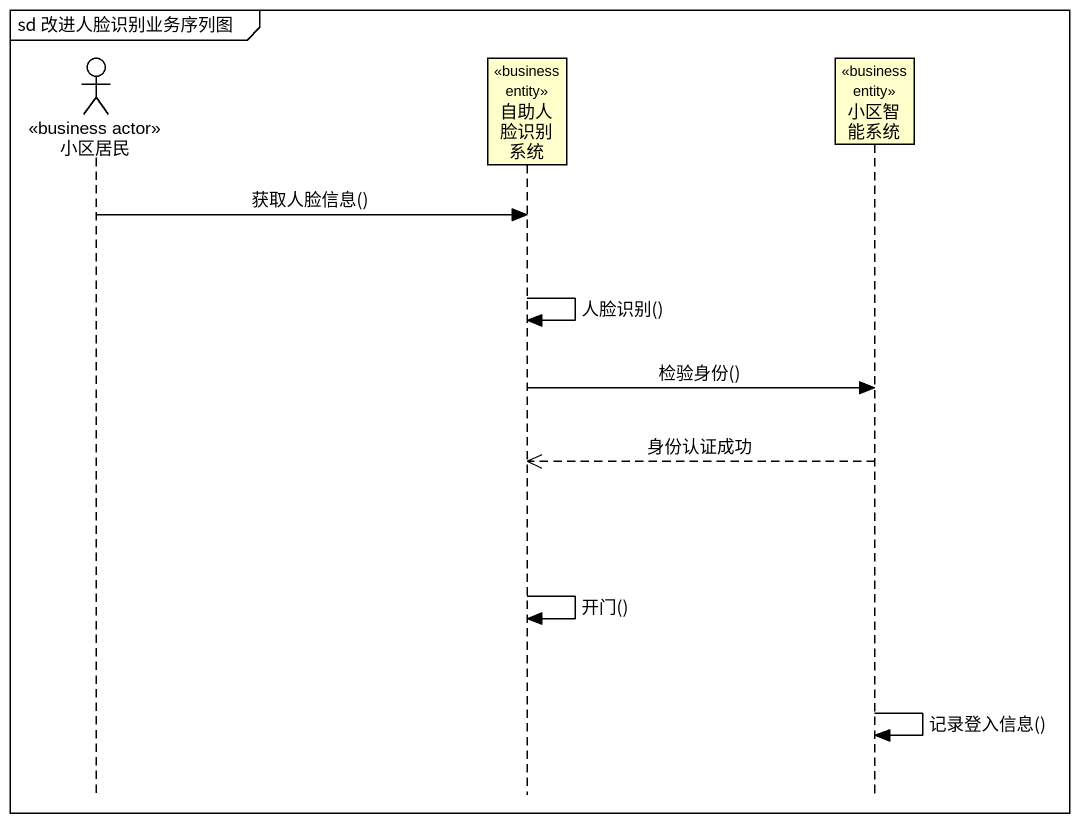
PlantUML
@startuml
mainframe sd 改进人脸识别业务序列图
hide footbox
actor 小区居民 <<business actor>>
participant 自助人脸识别系统 <<business entity>>
participant 小区智能系统 <<business entity>>

小区居民 -> 自助人脸识别系统 : 获取人脸信息()
自助人脸识别系统 -> 自助人脸识别系统 : 人脸识别()
自助人脸识别系统 -> 小区智能系统 : 检验身份()
小区智能系统 -->> 自助人脸识别系统 : 身份认证成功
自助人脸识别系统 -> 自助人脸识别系统 : 开门()
小区智能系统 -> 小区智能系统 : 记录登入信息()
@enduml
